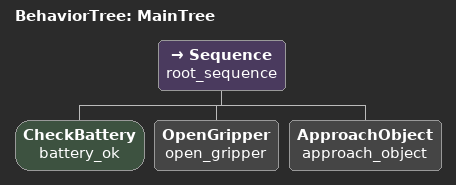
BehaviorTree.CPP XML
<root main_tree_to_execute = "MainTree" >
    <BehaviorTree ID="MainTree">
    <Sequence name="root_sequence">
        <CheckBattery   name="battery_ok"/>
        <OpenGripper    name="open_gripper"/>
        <ApproachObject name="approach_object"/>
    </Sequence>
    </BehaviorTree>
</root>
